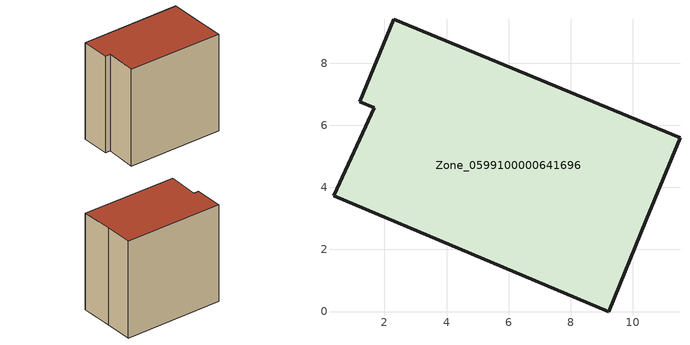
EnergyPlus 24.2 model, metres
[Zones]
Zone_0599100000641696
 floor ground (C_G): 0.36,3.73 1.67,6.57 1.2,6.76 2.29,9.42 11.53,5.59 10.44,2.96 9.24,0 z0
 wall outside (C_F): 2.29,9.42 1.2,6.76 1.67,6.57 0.36,3.73 9.24,0 10.44,2.96 11.53,5.59 2.29,9.42 z0:9.87
 roof outside (C_R): 1.67,6.57 0.36,3.73 9.24,0 10.44,2.96 11.53,5.59 2.29,9.42 1.2,6.76 z9.87
[BUILDING]
Pand.0599100000641696: North Axis=0; Terrain=City; Loads Convergence Tolerance Value=0.04; Temperature Convergence Tolerance Value=0.4; Solar Distribution=FullExterior; Maximum Number of Warmup Days=25; Minimum Number of Warmup Days=1
[Site:Location]
Rotterdam.The.Hague.AP_ZH_NLD Design_Conditions: Latitude=51.96; Longitude=4.45; Time Zone=1; Elevation=-4.5
[SITE:GROUNDTEMPERATURE:BUILDINGSURFACE]
18, 18, 18, 18, 18, 18, 18, 18, 18, 18, 18, 18
[MATERIAL] Thermal Absorptance=0.9; Solar Absorptance=0.7; Visible Absorptance=0.7
Name | Roughness | Thickness | Conductivity | Density | Specific Heat
G.TI.1946 | MediumSmooth | 0.15 | 1 | 540 | 1210
F.TI.1946 | Rough | 0.3 | 0.857143 | 1920 | 840
R.TI.1946 | MediumRough | 0.2 | 0.1 | 1500 | 1000
[CONSTRUCTION]
C_G: G.TI.1946
C_F: F.TI.1946
C_R: R.TI.1946
[ZONE]
Zone_0599100000641696: Type=1; Multiplier=1; Ceiling Height=Autocalculate; Volume=Autocalculate; Floor Area=autocalculate; Part of Total Floor Area=Yes
[ZONEINFILTRATION:DESIGNFLOWRATE]
Infil_Zone_0599100000641696: Zone or ZoneList or Space or SpaceList=Zone_0599100000641696; Schedule=AlwaysOn; Design Flow Rate Calculation Method=Flow/Area; Flow Rate per Floor Area=0.003; Constant Term Coefficient=1; Temperature Term Coefficient=0; Velocity Term Coefficient=0; Velocity Squared Term Coefficient=0
[HVACTEMPLATE:ZONE:IDEALLOADSAIRSYSTEM]
Zone_0599100000641696: Maximum Heating Supply Air Temperature=50; Minimum Cooling Supply Air Temperature=13; Maximum Heating Supply Air Humidity Ratio=0.0156; Minimum Cooling Supply Air Humidity Ratio=0.0077; Heating Limit=NoLimit; Cooling Limit=NoLimit; Dehumidification Control Type=ConstantSensibleHeatRatio; Cooling Sensible Heat Ratio=0.7; Dehumidification Setpoint=60; Humidification Control Type=None; Humidification Setpoint=30; Outdoor Air Method=None; Outdoor Air Flow Rate per Person=0.00944; Outdoor Air Flow Rate per Zone Floor Area=0; Outdoor Air Flow Rate per Zone=0; Demand Controlled Ventilation Type=None; Outdoor Air Economizer Type=NoEconomizer; Heat Recovery Type=None; Sensible Heat Recovery Effectiveness=0.7; Latent Heat Recovery Effectiveness=0.65
[ZONECONTROL:THERMOSTAT]
ThermostatControl_Zone_0599100000641696: Zone or ZoneList=Zone_0599100000641696; Control Type Schedule=DualSetpointControlType; Control 1=Thermostat_Zone_0599100000641696; Temperature Difference Between Cutout And Setpoint=0
[THERMOSTATSETPOINT:DUALSETPOINT]
Thermostat_Zone_0599100000641696: Heating Setpoint Temperature Schedule=HeatingSetpoint_Zone_0599100000641696; Cooling Setpoint Temperature Schedule=CoolingSetpoint_Zone_0599100000641696
[SCHEDULE:COMPACT]
HeatingSetpoint_Zone_0599100000641696: Through: 12/31, For: AllDays, Until: 24:00, 21
CoolingSetpoint_Zone_0599100000641696: Through: 12/31, For: AllDays, Until: 24:00, 24
DualSetpointControlType: Through: 12/31, For: AllDays, Until: 24:00, 4
AlwaysOn: Through: 12/31, For: AllDays, Until: 24:00, 1
